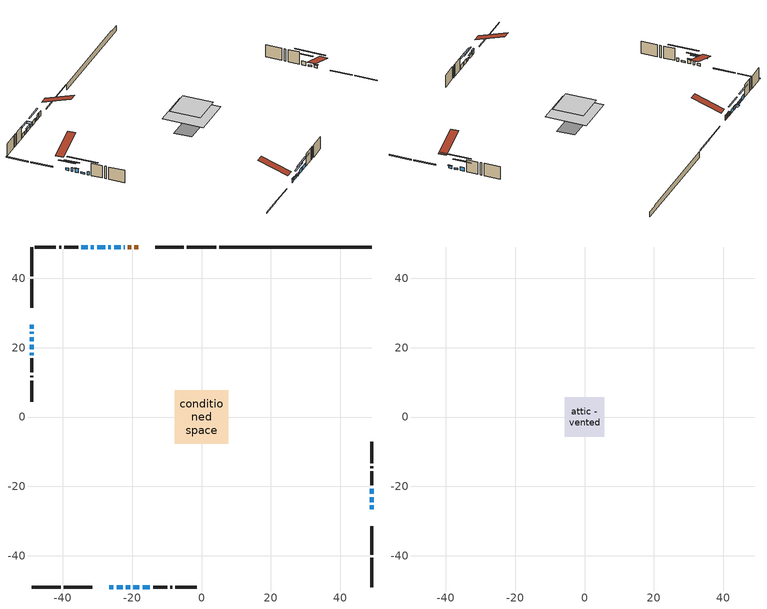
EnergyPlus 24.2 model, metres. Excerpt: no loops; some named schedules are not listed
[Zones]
conditioned space
 floor outside (Floor1 construction): -2.43,-2.43 -2.43,2.43 2.43,2.43 2.43,-2.43 z0.46
 floor adiabatic (AdiabaticFloorConstruction): -7.74,-7.74 -7.74,7.74 7.74,7.74 7.74,-7.74 z2.9
 floor foundation (Slab1 construction): -7.61,-3.37 -7.61,3.37 7.61,3.37 7.61,-3.37 z-1.86
 wall outside (RimJoist1 construction): 4.19,49.01 -4.23,49.01 / -49.01,-49.01 -40.59,-49.01 / -49.01,49.01 -49.01,40.59 / 49.01,-49.01 49.01,-40.59 z0.46:0.76
 wall outside (RimJoist2 construction): -5.16,49.01 -13.39,49.01 / -39.66,-49.01 -31.43,-49.01 / -49.01,39.66 -49.01,31.43 / 49.01,-39.66 49.01,-31.43 z0.46:0.76
 wall outside (AdiabaticWallConstruction 1): -18.19,49.01 -19.39,49.01 / -20.32,49.01 -21.21,49.01 z0.46:2.49
 wall outside (AdiabaticWallConstruction): -22.14,49.01 -22.41,49.01 / -31.05,49.01 -31.87,49.01 / -49.01,18.55 -49.01,17.82 z0.46:1.68; -49.01,26.63 -49.01,25.46 / -21.78,-49.01 -20.61,-49.01 z0.46:1.38; -49.01,24.53 -49.01,23.97 z0.46:1.88; 49.01,-26.63 49.01,-25.46 z0.46:1.43; -23.33,49.01 -25.16,49.01 / -26.63,-49.01 -25.41,-49.01 / -49.01,23.05 -49.01,21.82 / 49.01,-22.18 49.01,-20.65 / -32.8,49.01 -34.63,49.01 / -16.97,-49.01 -14.89,-49.01 z0.46:1.98; -26.09,49.01 -26.86,49.01 / -24.48,-49.01 -22.7,-49.01 z0.46:1.63; -27.78,49.01 -30.12,49.01 z0.46:1.48; 49.01,-24.53 49.01,-23.11 / -49.01,20.9 -49.01,19.47 z0.46:1.07; -19.68,-49.01 -17.9,-49.01 z0.46:2.04
 wall outside (Wall1 construction): -35.56,49.01 -39.57,49.01 / -13.96,-49.01 -9.95,-49.01 / -49.01,16.89 -49.01,12.88 / 49.01,-19.73 49.01,-15.71 z0.46:5.34
 wall outside (Wall2 construction): -40.5,49.01 -41.05,49.01 / -9.02,-49.01 -8.46,-49.01 / -49.01,11.95 -49.01,11.4 / 49.01,-14.78 49.01,-14.23 z0.46:5.34
 wall outside (Wall3 construction): -41.98,49.01 -48.08,49.01 / -7.53,-49.01 -1.43,-49.01 / -49.01,10.47 -49.01,4.37 / 49.01,-13.3 49.01,-7.2 z0.46:5.34
 wall foundation (FoundationWall1 construction): 5.12,49.01,-1.86 5.12,49.01,0.46 44.62,49.01,0.46 44.62,49.01,0.06 49.01,49.01,0.06 49.01,49.01,-1.86
 window (WindowConstruction 14): -22.14,49.01 -22.41,49.01 z0.46:1.68
 window (WindowConstruction 5): -49.01,26.63 -49.01,25.46 z0.46:1.37
 window (WindowConstruction 6): -49.01,24.53 -49.01,23.97 z0.46:1.88
 window (WindowConstruction 7): 49.01,-26.63 49.01,-25.46 z0.46:1.43
 window (WindowConstruction 8): -23.34,49.01 -25.16,49.01 z0.46:1.98
 window (WindowConstruction 9): -26.09,49.01 -26.85,49.01 z0.46:1.63
 window (WindowConstruction 10): -27.78,49.01 -30.12,49.01 z0.46:1.47
 window (WindowConstruction 11): -26.63,-49.01 -25.41,-49.01 z0.46:1.98
 window (WindowConstruction 12): -24.48,-49.01 -22.7,-49.01 z0.46:1.63
 window (WindowConstruction 13): -49.01,23.04 -49.01,21.83 z0.46:1.98
 window (WindowConstruction 15): -31.05,49.01 -31.87,49.01 z0.46:1.68
 window (WindowConstruction 17): 49.01,-24.53 49.01,-23.11 z0.46:1.07
 window (WindowConstruction 18): -49.01,20.9 -49.01,19.47 z0.46:1.07
 window (WindowConstruction 16): -49.01,18.54 -49.01,17.82 z0.46:1.68
 window (WindowConstruction): 49.01,-22.18 49.01,-20.66 z0.46:1.98
 window (WindowConstruction 1): -32.8,49.01 -34.63,49.01 z0.46:1.98
 window (WindowConstruction 2): -21.77,-49.01 -20.61,-49.01 z0.46:1.37
 window (WindowConstruction 3): -19.68,-49.01 -17.9,-49.01 z0.46:2.04
 window (WindowConstruction 4): -16.97,-49.01 -14.89,-49.01 z0.46:1.98
 door (Door): -18.19,49.01 -19.39,49.01 z0.46:2.49
 door (Door 1): -20.32,49.01 -21.21,49.01 z0.46:2.49
 ceiling adiabatic (AdiabaticFloorConstruction): 7.74,-7.74 7.74,7.74 -7.74,7.74 -7.74,-7.74 z2.9
attic - vented
 floor to conditioned space (Floor2 construction Reversed): -5.74,-5.74 -5.74,5.74 5.74,5.74 5.74,-5.74 z5.34
 roof outside (Roof1 construction): -17.26,49.01,5.34 -17.26,37.83,9.06 -14.32,37.83,9.06 -14.32,49.01,5.34; -27.56,-49.01,5.34 -27.56,-37.83,9.06 -30.5,-37.83,9.06 -30.5,-49.01,5.34; -49.01,27.56,5.34 -37.83,27.56,9.06 -37.83,30.5,9.06 -49.01,30.5,5.34; 49.01,-27.56,5.34 37.83,-27.56,9.06 37.83,-30.5,9.06 49.01,-30.5,5.34
shading: -49.01,22.82 -49.01,29.27 -49.42,29.27 -49.42,22.82 z4.01; -49.01,21.33 -49.01,27.17 -49.42,27.17 -49.42,21.33 z4.52; 49.01,-25.26 49.01,-26.83 49.42,-26.83 49.42,-25.26 z1.63; -27.8,49.01 -20.7,49.01 -20.7,49.42 -27.8,49.42 z4.62; -27.15,49.01 -25.79,49.01 -25.79,50.53 -27.15,50.53 z1.93; -30.32,49.01 -27.58,49.01 -27.58,49.42 -30.32,49.42 z1.68; -25.21,-49.01 -26.83,-49.01 -26.83,-49.42 -25.21,-49.42 z2.19; -22.5,-49.01 -24.68,-49.01 -24.68,-49.42 -22.5,-49.42 z1.83; -49.01,21.62 -49.01,23.25 -49.42,23.25 -49.42,21.62 z2.19; 49.01,-18.03 49.01,-29.61 49.42,-29.61 49.42,-18.03 z6.15; -49.01,14.39 -49.01,25.98 -49.42,25.98 -49.42,14.39 z6.15; 49.01,-18.02 49.01,-24.82 49.42,-24.82 49.42,-18.02 z4.62; -37.27,49.01 -30.16,49.01 -30.16,49.42 -37.27,49.42 z4.62; -17.97,-49.01 -24.41,-49.01 -24.41,-49.42 -17.97,-49.42 z4.01; -15.26,-49.01 -22.32,-49.01 -22.32,-49.42 -15.26,-49.42 z4.68; -12.25,-49.01 -19.61,-49.01 -19.61,-49.42 -12.25,-49.42 z4.62
[Building]
Building 1: Terrain=Suburbs
[Site:Location]
Edmonton Intl AP_AB: Latitude {deg}=53.31; Longitude {deg}=-113.58; Time Zone {hr}=-7; Elevation {m}=723; Keep Site Location Information=Yes
[Site:GroundTemperature:Shallow]
-1.56185, -3.61833, -3.78302, -2.80711, 1.11059, 5.01004, 8.39065, 10.5322, 10.7141, 8.97234, 5.67794, 1.89811
[Site:WaterMainsTemperature]
Calculation Method=Schedule; Temperature Schedule=mains temperature schedule
[Material] Roughness=Rough; Thermal Absorptance=0.9
Name | Thickness {m} | Conductivity {W/m-K} | Density {kg/m3} | Specific Heat {J/kg-K} | Solar Absorptance | Visible Absorptance
asphalt or fiberglass shingles | 0.00635 | 0.162714 | 1121.4 | 1465.45 | 0.4 | 0.4
ceiling loosefill ins | 0.169333 | 0.0480833 | 16.02 | 1046.75 | 0.7 | 0.7
ceiling stud and cavity | 0.1397 | 0.138944 | 65.682 | 1177.47 | 0.7 | 0.7
concrete 4.0 in. | 0.1016 | 1.803125 | 2242.8 | 837.4 | 0.7 | 0.7
concrete 8.0 in. | 0.2032 | 1.803125 | 2242.8 | 837.4 | 0.7 | 0.7
door material | 0.04445 | 0.053851 | 512.64 | 1214.23 | 0.7 | 0.7
exterior vertical ins | 0.0480821 | 0.029427 | 32.04 | 1214.23 | 0.7 | 0.7
floor covering | 0.0127 | 0.0433444 | 54.468 | 1339.84 | 0.6 | 0.6
floor rigid ins; rim joist rigid ins; wall rigid ins | 0.051816 | 0.029427 | 32.04 | 1214.23 | 0.7 | 0.7
floor rigid ins 1; wall rigid ins 1 | 0.512978 | 0.029427 | 32.04 | 1214.23 | 0.7 | 0.7
floor stud and cavity | 0.1397 | 0.0916988 | 92.3553 | 1139.71 | 0.7 | 0.7
floor stud and cavity 1 | 0.1397 | 1.75129 | 37.0049 | 1207.88 | 0.7 | 0.7
furniture material conditioned space 1 | 0.1524 | 0.115458 | 640.8 | 1214.23 | 0.6 | 0.6
gypsum board | 0.0127 | 0.160291 | 801 | 837.4 | 0.6 | 0.6
gypsum board 1 | 0.0127 | 0.160291 | 801 | 837.4 | 0.7 | 0.7
osb sheathing 0.5 in. | 0.0127 | 0.115458 | 512.64 | 1214.23 | 0.7 | 0.7
osb sheathing 0.75 in. | 0.01905 | 0.115458 | 512.64 | 1214.23 | 0.7 | 0.7
osb sheathing 2.0 in. | 0.0508 | 0.115458 | 512.64 | 1214.23 | 0.7 | 0.7
rim joist stud and cavity | 0.0508 | 0.0449671 | 125.044 | 1163.47 | 0.6 | 0.6
rim joist stud and cavity 1 | 0.0508 | 0.0314757 | 125.044 | 1163.47 | 0.6 | 0.6
wall stud and cavity | 0.1397 | 0.256764 | 139.0536 | 1170.24 | 0.7 | 0.7
wall stud and cavity 1 | 0.1397 | 0.521992 | 139.0536 | 1170.24 | 0.7 | 0.7
wall stud and cavity 2 | 0.1397 | 0.0997969 | 139.0536 | 1170.24 | 0.7 | 0.7
wall stud and cavity 3 | 0.0889 | 0.380278 | 52.3479 | 1209.89 | 0.7 | 0.7
wall stud and cavity 4 | 0.0889 | 0.391764 | 83.0341 | 1211.67 | 0.7 | 0.7
wood siding | 0.0254 | 0.102417 | 544.68 | 1172.36 | 0.4 | 0.4
wood siding 1; wood siding 2; wood siding 3 | 0.0254 | 0.102417 | 544.68 | 1172.36 | 0.7 | 0.7
[WindowMaterial:SimpleGlazingSystem]
Name | U-Factor {W/m2-K} | Solar Heat Gain Coefficient
WindowMaterial | 2.17922 | 0.59
WindowMaterial 1 | 2.15594 | 0.6
WindowMaterial 10 | 2.203064 | 0.58
WindowMaterial 11 | 2.45687 | 0.35
WindowMaterial 12 | 2.54772 | 0.34
WindowMaterial 13 | 2.16956 | 0.41
WindowMaterial 14 | 2.47107 | 0.48
WindowMaterial 2 | 2.30981 | 0.54
WindowMaterial 3 | 2.38419 | 0.65
WindowMaterial 4 | 2.376243 | 0.65
WindowMaterial 5 | 2.54488 | 0.58
WindowMaterial 6 | 2.29845 | 0.54
WindowMaterial 7 | 2.353531 | 0.52
WindowMaterial 8 | 2.28767 | 0.55
WindowMaterial 9 | 2.21442 | 0.58
[Construction]
AdiabaticFloorConstruction: floor stud and cavity 1, floor rigid ins 1, osb sheathing 0.75 in., floor covering
AdiabaticWallConstruction: wood siding 2, wall rigid ins 1, wall stud and cavity 3, gypsum board
AdiabaticWallConstruction 1: wood siding 3, wall rigid ins 1, wall stud and cavity 3, gypsum board
Door; Door 1: door material
Floor1 construction: floor stud and cavity, floor rigid ins, osb sheathing 0.75 in., floor covering
Floor2 construction Reversed: gypsum board, ceiling stud and cavity, ceiling loosefill ins
FoundationWall1 construction: concrete 8.0 in., gypsum board 1
furniture construction conditioned space 1: furniture material conditioned space 1
PartitionWallConstruction: gypsum board, wall stud and cavity 4, gypsum board
RimJoist1 construction: wood siding 1, rim joist rigid ins, osb sheathing 2.0 in., rim joist stud and cavity
RimJoist2 construction: wood siding 1, osb sheathing 2.0 in., rim joist stud and cavity 1
Roof1 construction: asphalt or fiberglass shingles
Slab1 construction: concrete 4.0 in.
Wall1 construction: wood siding, wall rigid ins, osb sheathing 0.5 in., wall stud and cavity, gypsum board
Wall2 construction: wood siding, wall rigid ins, osb sheathing 0.5 in., wall stud and cavity 1, gypsum board
Wall3 construction: wood siding, osb sheathing 0.5 in., wall stud and cavity 2, gypsum board
WindowConstruction: WindowMaterial
WindowConstruction 1; WindowConstruction 8: WindowMaterial 1
WindowConstruction 10: WindowMaterial 8
WindowConstruction 11; WindowConstruction 13: WindowMaterial 9
WindowConstruction 12: WindowMaterial 10
WindowConstruction 14: WindowMaterial 11
WindowConstruction 15: WindowMaterial 12
WindowConstruction 16: WindowMaterial 13
WindowConstruction 17; WindowConstruction 18: WindowMaterial 14
WindowConstruction 2; WindowConstruction 5: WindowMaterial 2
WindowConstruction 3: WindowMaterial 3
WindowConstruction 4: WindowMaterial 4
WindowConstruction 6: WindowMaterial 5
WindowConstruction 7: WindowMaterial 6
WindowConstruction 9: WindowMaterial 7
[Zone] Multiplier=1; Part of Total Floor Area=Yes
Name | Volume {m3}
attic - vented | 79.7212
conditioned space | 870.6
[Space]
Name | Zone | Volume {m3}
attic - vented 1 | attic - vented | 79.7212
conditioned space 1 | conditioned space | 870.6
[ZoneInfiltration:EffectiveLeakageArea]
infil attic - vented 1: Zone or Space=attic - vented 1; Schedule=Always On Discrete; Effective Air Leakage Area {cm2}=4583.3; Stack Coefficient=0.000259162; Wind Coefficient=1.08769e-05
[ZoneMixing]
whole house fan mix: Zone or Space=attic - vented; Schedule=Always On Continuous; Design Flow Rate Calculation Method=Flow/Zone; Design Flow Rate {m3/s}=0; Source Zone or Space=conditioned space
[SurfaceProperty:ExposedFoundationPerimeter]
Slab1: Exposed Perimeter Calculation Method=TotalExposedPerimeter; Total Exposed Perimeter {m}=43.891
[InternalMass] Zone or ZoneList=conditioned space; Space or SpaceList=conditioned space 1
Name | Construction | Surface Area {m2}
furniture mass conditioned space 1 | furniture construction conditioned space 1 | 146.412
partition wall mass | PartitionWallConstruction | 366.03
[Lights]
interior lighting: Zone or ZoneList or Space or SpaceList=conditioned space 1; Schedule=interior lighting schedule; Design Level Calculation Method=LightingLevel; Lighting Level {W}=343.2; Return Air Fraction=0; Fraction Radiant=0.6; Fraction Visible=0.2; Fraction Replaceable=1
[People]
occupants: Zone or ZoneList or Space or SpaceList=conditioned space 1; Number of People Schedule=occupants schedule; Number of People Calculation Method=People; Number of People=3; Fraction Radiant=0.314171; Sensible Heat Fraction=0.56303; Activity Level Schedule=occupants activity schedule; Carbon Dioxide Generation Rate {m3/s-W}=0; Enable ASHRAE 55 Comfort Warnings=No; Mean Radiant Temperature Calculation Type=EnclosureAveraged
[ElectricEquipment] Zone or ZoneList or Space or SpaceList=conditioned space 1; Design Level Calculation Method=EquipmentLevel
Name | Schedule | Design Level {W} | Fraction Latent | Fraction Radiant | Fraction Lost
clothes dryer | clothes dryer schedule | 140.772 | 0.015 | 0.081 | 0.85
clothes washer | clothes washer schedule | 32.1985 | 0.03 | 0.162 | 0.7
cooking range | cooking range schedule | 215.147 | 0.08 | 0.432 | 0.2
dishwasher | dishwasher schedule | 66.8632 | 0.3 | 0.18 | 0.4
fridge | fridge schedule | 72.9452 | 0 | 0.6 | 0
mech vent bath fan 0 | mech vent bath fan 0 schedule | 50.2 | 0 | 0 | 1
mech vent bath fan 1 | mech vent bath fan 1 schedule | 50.2 | 0 | 0 | 1
mech vent house fan | mech vent house fan schedule | 0 | 0 | 0 | 1
mech vent house fan cfis | mech vent house fan cfis schedule | 0 | 0 | 0 | 0
mech vent range fan 0 | mech vent range fan 0 schedule | 57 | 0 | 0 | 1
misc plug loads | misc plug loads schedule | 494.7 | 0.045 | 0.513 | 0.1
whole house fan | Always On Discrete | 0 | 0 | 0 | 1
[OtherEquipment] Zone or ZoneList or Space or SpaceList=conditioned space 1; Design Level Calculation Method=EquipmentLevel
Name | Fuel Type | Schedule | Design Level {W} | Fraction Latent | Fraction Radiant | Fraction Lost
clothes dryer 1 | Electricity | clothes dryer schedule | 0 | 0.015 | 0.081 | 0.85
cooking range 1 | Electricity | cooking range schedule | 0 | 0.08 | 0.432 | 0.2
general water use latent | None | general water use schedule | 62.594 | 1 | 0 | 0
general water use sensible | None | general water use schedule | -61.6891 | 0 | 0.6 | 0
mech vent house fan latent load | None | Always On Discrete | 0 | 1 | 0 | 0
mech vent house fan sensible load | None | Always On Discrete | 0 | 0 | 0 | 0
water heater energy adjustment1 | NaturalGas | Always On Discrete | 0.01 | 0 | 0 | 1
[ZoneInfiltration:DesignFlowRate] Zone or ZoneList or Space or SpaceList=conditioned space 1; Schedule=Always On Discrete; Design Flow Rate Calculation Method=Flow/Zone; Design Flow Rate {m3/s}=0
infil flow; natural vent flow; whole house fan flow
[Foundation:Kiva]
Foundation Kiva 1: Initial Indoor Air Temperature {C}=18; Wall Height Above Grade {m}=0.459974; Wall Depth Below Slab {m}=0.2032; Custom Block Material Name 1=exterior vertical ins; Custom Block Depth 1 {m}=2.31999; Custom Block X Position 1 {m}=0.2159; Custom Block Z Position 1 {m}=0
[Foundation:Kiva:Settings]
Soil Conductivity {W/m-K}=0.849921; Soil Density {kg/m3}=1842.3; Soil Specific Heat {J/kg-K}=418.7; Ground Solar Absorptivity=0.9; Ground Thermal Absorptivity=0.9; Ground Surface Roughness {m}=0.03; Far-Field Width {m}=40; Deep-Ground Boundary Condition=ZeroFlux; Deep-Ground Depth {m}=40; Minimum Cell Dimension {m}=0.2; Maximum Cell Growth Coefficient=3; Simulation Timestep=Timestep
[Exterior:Lights]
exterior lighting: Schedule=exterior lighting schedule; Design Level {W}=75.6
[Schedule:Constant]
Name | Hourly Value
Always On Continuous; mech vent house fan schedule; mech vent house fan cfis schedule; Always On Discrete | 1
occupants activity schedule | 117.228
fridge schedule | 0
[Schedule:Week:Daily]
interior lighting schedule Week Rule - Jan1-Jan27: interior lighting schedule day, interior lighting schedule day, interior lighting schedule day, interior lighting schedule day, interior lighting schedule day, interior lighting schedule day, interior lighting schedule day, interior lighting schedule default day, interior lighting schedule default day, interior lighting schedule default day, interior lighting schedule default day, interior lighting schedule default day
interior lighting schedule Week Rule - Jan28-Feb3: interior lighting schedule day, interior lighting schedule day, interior lighting schedule day, interior lighting schedule day, interior lighting schedule day 1, interior lighting schedule day 1, interior lighting schedule day 1, interior lighting schedule default day, interior lighting schedule default day, interior lighting schedule default day, interior lighting schedule default day, interior lighting schedule default day
interior lighting schedule Week Rule - Feb4-Feb24: interior lighting schedule day 1, interior lighting schedule day 1, interior lighting schedule day 1, interior lighting schedule day 1, interior lighting schedule day 1, interior lighting schedule day 1, interior lighting schedule day 1, interior lighting schedule default day, interior lighting schedule default day, interior lighting schedule default day, interior lighting schedule default day, interior lighting schedule default day
interior lighting schedule Week Rule - Feb25-Mar3: interior lighting schedule day 1, interior lighting schedule day 1, interior lighting schedule day 1, interior lighting schedule day 1, interior lighting schedule day 2, interior lighting schedule day 2, interior lighting schedule day 2, interior lighting schedule default day, interior lighting schedule default day, interior lighting schedule default day, interior lighting schedule default day, interior lighting schedule default day
interior lighting schedule Week Rule - Mar4-Mar31: interior lighting schedule day 2, interior lighting schedule day 2, interior lighting schedule day 2, interior lighting schedule day 2, interior lighting schedule day 2, interior lighting schedule day 2, interior lighting schedule day 2, interior lighting schedule default day, interior lighting schedule default day, interior lighting schedule default day, interior lighting schedule default day, interior lighting schedule default day
interior lighting schedule Week Rule - Apr1-Apr28: interior lighting schedule day 3, interior lighting schedule day 3, interior lighting schedule day 3, interior lighting schedule day 3, interior lighting schedule day 3, interior lighting schedule day 3, interior lighting schedule day 3, interior lighting schedule default day, interior lighting schedule default day, interior lighting schedule default day, interior lighting schedule default day, interior lighting schedule default day
interior lighting schedule Week Rule - Apr29-May5: interior lighting schedule day 3, interior lighting schedule day 3, interior lighting schedule day 4, interior lighting schedule day 4, interior lighting schedule day 4, interior lighting schedule day 4, interior lighting schedule day 4, interior lighting schedule default day, interior lighting schedule default day, interior lighting schedule default day, interior lighting schedule default day, interior lighting schedule default day
interior lighting schedule Week Rule - May6-May26: interior lighting schedule day 4, interior lighting schedule day 4, interior lighting schedule day 4, interior lighting schedule day 4, interior lighting schedule day 4, interior lighting schedule day 4, interior lighting schedule day 4, interior lighting schedule default day, interior lighting schedule default day, interior lighting schedule default day, interior lighting schedule default day, interior lighting schedule default day
interior lighting schedule Week Rule - May27-Jun2: interior lighting schedule day 4, interior lighting schedule day 4, interior lighting schedule day 4, interior lighting schedule day 4, interior lighting schedule day 4, interior lighting schedule day 5, interior lighting schedule day 5, interior lighting schedule default day, interior lighting schedule default day, interior lighting schedule default day, interior lighting schedule default day, interior lighting schedule default day
interior lighting schedule Week Rule - Jun3-Jun30: interior lighting schedule day 5, interior lighting schedule day 5, interior lighting schedule day 5, interior lighting schedule day 5, interior lighting schedule day 5, interior lighting schedule day 5, interior lighting schedule day 5, interior lighting schedule default day, interior lighting schedule default day, interior lighting schedule default day, interior lighting schedule default day, interior lighting schedule default day
interior lighting schedule Week Rule - Jul1-Jul28: interior lighting schedule day 6, interior lighting schedule day 6, interior lighting schedule day 6, interior lighting schedule day 6, interior lighting schedule day 6, interior lighting schedule day 6, interior lighting schedule day 6, interior lighting schedule default day, interior lighting schedule default day, interior lighting schedule default day, interior lighting schedule default day, interior lighting schedule default day
interior lighting schedule Week Rule - Jul29-Aug4: interior lighting schedule day 6, interior lighting schedule day 6, interior lighting schedule day 6, interior lighting schedule day 7, interior lighting schedule day 7, interior lighting schedule day 7, interior lighting schedule day 7, interior lighting schedule default day, interior lighting schedule default day, interior lighting schedule default day, interior lighting schedule default day, interior lighting schedule default day
interior lighting schedule Week Rule - Aug5-Aug25: interior lighting schedule day 7, interior lighting schedule day 7, interior lighting schedule day 7, interior lighting schedule day 7, interior lighting schedule day 7, interior lighting schedule day 7, interior lighting schedule day 7, interior lighting schedule default day, interior lighting schedule default day, interior lighting schedule default day, interior lighting schedule default day, interior lighting schedule default day
interior lighting schedule Week Rule - Aug26-Sep1: interior lighting schedule day 7, interior lighting schedule day 7, interior lighting schedule day 7, interior lighting schedule day 7, interior lighting schedule day 7, interior lighting schedule day 7, interior lighting schedule day 8, interior lighting schedule default day, interior lighting schedule default day, interior lighting schedule default day, interior lighting schedule default day, interior lighting schedule default day
interior lighting schedule Week Rule - Sep2-Sep29: interior lighting schedule day 8, interior lighting schedule day 8, interior lighting schedule day 8, interior lighting schedule day 8, interior lighting schedule day 8, interior lighting schedule day 8, interior lighting schedule day 8, interior lighting schedule default day, interior lighting schedule default day, interior lighting schedule default day, interior lighting schedule default day, interior lighting schedule default day
interior lighting schedule Week Rule - Sep30-Oct6: interior lighting schedule day 8, interior lighting schedule day 9, interior lighting schedule day 9, interior lighting schedule day 9, interior lighting schedule day 9, interior lighting schedule day 9, interior lighting schedule day 9, interior lighting schedule default day, interior lighting schedule default day, interior lighting schedule default day, interior lighting schedule default day, interior lighting schedule default day
interior lighting schedule Week Rule - Oct7-Oct27: interior lighting schedule day 9, interior lighting schedule day 9, interior lighting schedule day 9, interior lighting schedule day 9, interior lighting schedule day 9, interior lighting schedule day 9, interior lighting schedule day 9, interior lighting schedule default day, interior lighting schedule default day, interior lighting schedule default day, interior lighting schedule default day, interior lighting schedule default day
interior lighting schedule Week Rule - Oct28-Nov3: interior lighting schedule day 9, interior lighting schedule day 9, interior lighting schedule day 9, interior lighting schedule day 9, interior lighting schedule day 10, interior lighting schedule day 10, interior lighting schedule day 10, interior lighting schedule default day, interior lighting schedule default day, interior lighting schedule default day, interior lighting schedule default day, interior lighting schedule default day
interior lighting schedule Week Rule - Nov4-Nov24: interior lighting schedule day 10, interior lighting schedule day 10, interior lighting schedule day 10, interior lighting schedule day 10, interior lighting schedule day 10, interior lighting schedule day 10, interior lighting schedule day 10, interior lighting schedule default day, interior lighting schedule default day, interior lighting schedule default day, interior lighting schedule default day, interior lighting schedule default day
interior lighting schedule Week Rule - Nov25-Dec1: interior lighting schedule day 10, interior lighting schedule day 10, interior lighting schedule day 10, interior lighting schedule day 10, interior lighting schedule day 10, interior lighting schedule day 10, interior lighting schedule day 11, interior lighting schedule default day, interior lighting schedule default day, interior lighting schedule default day, interior lighting schedule default day, interior lighting schedule default day
interior lighting schedule Week Rule - Dec2-Dec31: interior lighting schedule day 11, interior lighting schedule day 11, interior lighting schedule day 11, interior lighting schedule day 11, interior lighting schedule day 11, interior lighting schedule day 11, interior lighting schedule day 11, interior lighting schedule default day, interior lighting schedule default day, interior lighting schedule default day, interior lighting schedule default day, interior lighting schedule default day
occupants schedule Week Rule - Jan1-Dec31: occupants schedule day, occupants schedule day, occupants schedule day, occupants schedule day, occupants schedule day, occupants schedule day, occupants schedule day, occupants schedule default day, occupants schedule default day, occupants schedule default day, occupants schedule default day, occupants schedule default day
clothes dryer schedule Week Rule - Jan1-Dec31: clothes dryer schedule day, clothes dryer schedule day, clothes dryer schedule day, clothes dryer schedule day, clothes dryer schedule day, clothes dryer schedule day, clothes dryer schedule day, clothes dryer schedule default day, clothes dryer schedule default day, clothes dryer schedule default day, clothes dryer schedule default day, clothes dryer schedule default day
clothes washer schedule Week Rule - Jan1-Dec31: clothes washer schedule day, clothes washer schedule day, clothes washer schedule day, clothes washer schedule day, clothes washer schedule day, clothes washer schedule day, clothes washer schedule day, clothes washer schedule default day, clothes washer schedule default day, clothes washer schedule default day, clothes washer schedule default day, clothes washer schedule default day
cooking range schedule Week Rule - Jan1-Dec31: cooking range schedule day, cooking range schedule day, cooking range schedule day, cooking range schedule day, cooking range schedule day, cooking range schedule day, cooking range schedule day, cooking range schedule default day, cooking range schedule default day, cooking range schedule default day, cooking range schedule default day, cooking range schedule default day
dishwasher schedule Week Rule - Jan1-Dec31: dishwasher schedule day, dishwasher schedule day, dishwasher schedule day, dishwasher schedule day, dishwasher schedule day, dishwasher schedule day, dishwasher schedule day, dishwasher schedule default day, dishwasher schedule default day, dishwasher schedule default day, dishwasher schedule default day, dishwasher schedule default day
mech vent bath fan 0 schedule Week Rule - Jan1-Dec31: mech vent bath fan 0 schedule day, mech vent bath fan 0 schedule day, mech vent bath fan 0 schedule day, mech vent bath fan 0 schedule day, mech vent bath fan 0 schedule day, mech vent bath fan 0 schedule day, mech vent bath fan 0 schedule day, mech vent bath fan 0 schedule default day, mech vent bath fan 0 schedule default day, mech vent bath fan 0 schedule default day, mech vent bath fan 0 schedule default day, mech vent bath fan 0 schedule default day
mech vent bath fan 1 schedule Week Rule - Jan1-Dec31: mech vent bath fan 1 schedule day, mech vent bath fan 1 schedule day, mech vent bath fan 1 schedule day, mech vent bath fan 1 schedule day, mech vent bath fan 1 schedule day, mech vent bath fan 1 schedule day, mech vent bath fan 1 schedule day, mech vent bath fan 1 schedule default day, mech vent bath fan 1 schedule default day, mech vent bath fan 1 schedule default day, mech vent bath fan 1 schedule default day, mech vent bath fan 1 schedule default day
mech vent range fan 0 schedule Week Rule - Jan1-Dec31: mech vent range fan 0 schedule day, mech vent range fan 0 schedule day, mech vent range fan 0 schedule day, mech vent range fan 0 schedule day, mech vent range fan 0 schedule day, mech vent range fan 0 schedule day, mech vent range fan 0 schedule day, mech vent range fan 0 schedule default day, mech vent range fan 0 schedule default day, mech vent range fan 0 schedule default day, mech vent range fan 0 schedule default day, mech vent range fan 0 schedule default day
misc plug loads schedule Week Rule - Jan1-Dec31: misc plug loads schedule day, misc plug loads schedule day, misc plug loads schedule day, misc plug loads schedule day, misc plug loads schedule day, misc plug loads schedule day, misc plug loads schedule day, misc plug loads schedule default day, misc plug loads schedule default day, misc plug loads schedule default day, misc plug loads schedule default day, misc plug loads schedule default day
general water use schedule Week Rule - Jan1-Dec31: general water use schedule day, general water use schedule day, general water use schedule day, general water use schedule day, general water use schedule day, general water use schedule day, general water use schedule day, general water use schedule default day, general water use schedule default day, general water use schedule default day, general water use schedule default day, general water use schedule default day
exterior lighting schedule Week Rule - Jan1-Jan27: exterior lighting schedule day, exterior lighting schedule day, exterior lighting schedule day, exterior lighting schedule day, exterior lighting schedule day, exterior lighting schedule day, exterior lighting schedule day, exterior lighting schedule default day, exterior lighting schedule default day, exterior lighting schedule default day, exterior lighting schedule default day, exterior lighting schedule default day
exterior lighting schedule Week Rule - Jan28-Feb3: exterior lighting schedule day, exterior lighting schedule day, exterior lighting schedule day, exterior lighting schedule day, exterior lighting schedule day 1, exterior lighting schedule day 1, exterior lighting schedule day 1, exterior lighting schedule default day, exterior lighting schedule default day, exterior lighting schedule default day, exterior lighting schedule default day, exterior lighting schedule default day
exterior lighting schedule Week Rule - Feb4-Feb24: exterior lighting schedule day 1, exterior lighting schedule day 1, exterior lighting schedule day 1, exterior lighting schedule day 1, exterior lighting schedule day 1, exterior lighting schedule day 1, exterior lighting schedule day 1, exterior lighting schedule default day, exterior lighting schedule default day, exterior lighting schedule default day, exterior lighting schedule default day, exterior lighting schedule default day
exterior lighting schedule Week Rule - Feb25-Mar3: exterior lighting schedule day 1, exterior lighting schedule day 1, exterior lighting schedule day 1, exterior lighting schedule day 1, exterior lighting schedule day 2, exterior lighting schedule day 2, exterior lighting schedule day 2, exterior lighting schedule default day, exterior lighting schedule default day, exterior lighting schedule default day, exterior lighting schedule default day, exterior lighting schedule default day
exterior lighting schedule Week Rule - Mar4-Mar31: exterior lighting schedule day 2, exterior lighting schedule day 2, exterior lighting schedule day 2, exterior lighting schedule day 2, exterior lighting schedule day 2, exterior lighting schedule day 2, exterior lighting schedule day 2, exterior lighting schedule default day, exterior lighting schedule default day, exterior lighting schedule default day, exterior lighting schedule default day, exterior lighting schedule default day
exterior lighting schedule Week Rule - Apr1-Apr28: exterior lighting schedule day 3, exterior lighting schedule day 3, exterior lighting schedule day 3, exterior lighting schedule day 3, exterior lighting schedule day 3, exterior lighting schedule day 3, exterior lighting schedule day 3, exterior lighting schedule default day, exterior lighting schedule default day, exterior lighting schedule default day, exterior lighting schedule default day, exterior lighting schedule default day
exterior lighting schedule Week Rule - Apr29-May5: exterior lighting schedule day 3, exterior lighting schedule day 3, exterior lighting schedule day 4, exterior lighting schedule day 4, exterior lighting schedule day 4, exterior lighting schedule day 4, exterior lighting schedule day 4, exterior lighting schedule default day, exterior lighting schedule default day, exterior lighting schedule default day, exterior lighting schedule default day, exterior lighting schedule default day
exterior lighting schedule Week Rule - May6-May26: exterior lighting schedule day 4, exterior lighting schedule day 4, exterior lighting schedule day 4, exterior lighting schedule day 4, exterior lighting schedule day 4, exterior lighting schedule day 4, exterior lighting schedule day 4, exterior lighting schedule default day, exterior lighting schedule default day, exterior lighting schedule default day, exterior lighting schedule default day, exterior lighting schedule default day
exterior lighting schedule Week Rule - May27-Jun2: exterior lighting schedule day 4, exterior lighting schedule day 4, exterior lighting schedule day 4, exterior lighting schedule day 4, exterior lighting schedule day 4, exterior lighting schedule day 5, exterior lighting schedule day 5, exterior lighting schedule default day, exterior lighting schedule default day, exterior lighting schedule default day, exterior lighting schedule default day, exterior lighting schedule default day
[Schedule:Year]
interior lighting schedule: interior lighting schedule Week Rule - Jan1-Jan27, 1, 1, 1, 27, interior lighting schedule Week Rule - Jan28-Feb3, 1, 28, 2, 3, interior lighting schedule Week Rule - Feb4-Feb24, 2, 4, 2, 24, interior lighting schedule Week Rule - Feb25-Mar3, 2, 25, 3, 3, interior lighting schedule Week Rule - Mar4-Mar31, 3, 4, 3, 31, interior lighting schedule Week Rule - Apr1-Apr28, 4, 1, 4, 28, interior lighting schedule Week Rule - Apr29-May5, 4, 29, 5, 5, interior lighting schedule Week Rule - May6-May26, 5, 6, 5, 26, interior lighting schedule Week Rule - May27-Jun2, 5, 27, 6, 2, interior lighting schedule Week Rule - Jun3-Jun30, 6, 3, 6, 30, interior lighting schedule Week Rule - Jul1-Jul28, 7, 1, 7, 28, interior lighting schedule Week Rule - Jul29-Aug4, 7, 29, 8, 4, interior lighting schedule Week Rule - Aug5-Aug25, 8, 5, 8, 25, interior lighting schedule Week Rule - Aug26-Sep1, 8, 26, 9, 1, interior lighting schedule Week Rule - Sep2-Sep29, 9, 2, 9, 29, interior lighting schedule Week Rule - Sep30-Oct6, 9, 30, 10, 6, interior lighting schedule Week Rule - Oct7-Oct27, 10, 7, 10, 27, interior lighting schedule Week Rule - Oct28-Nov3, 10, 28, 11, 3, interior lighting schedule Week Rule - Nov4-Nov24, 11, 4, 11, 24, interior lighting schedule Week Rule - Nov25-Dec1, 11, 25, 12, 1, interior lighting schedule Week Rule - Dec2-Dec31, 12, 2, 12, 31
occupants schedule: occupants schedule Week Rule - Jan1-Dec31, 1, 1, 12, 31
clothes dryer schedule: clothes dryer schedule Week Rule - Jan1-Dec31, 1, 1, 12, 31
clothes washer schedule: clothes washer schedule Week Rule - Jan1-Dec31, 1, 1, 12, 31
cooking range schedule: cooking range schedule Week Rule - Jan1-Dec31, 1, 1, 12, 31
dishwasher schedule: dishwasher schedule Week Rule - Jan1-Dec31, 1, 1, 12, 31
mech vent bath fan 0 schedule: mech vent bath fan 0 schedule Week Rule - Jan1-Dec31, 1, 1, 12, 31
mech vent bath fan 1 schedule: mech vent bath fan 1 schedule Week Rule - Jan1-Dec31, 1, 1, 12, 31
mech vent range fan 0 schedule: mech vent range fan 0 schedule Week Rule - Jan1-Dec31, 1, 1, 12, 31
misc plug loads schedule: misc plug loads schedule Week Rule - Jan1-Dec31, 1, 1, 12, 31
general water use schedule: general water use schedule Week Rule - Jan1-Dec31, 1, 1, 12, 31
exterior lighting schedule: exterior lighting schedule Week Rule - Jan1-Jan27, 1, 1, 1, 27, exterior lighting schedule Week Rule - Jan28-Feb3, 1, 28, 2, 3, exterior lighting schedule Week Rule - Feb4-Feb24, 2, 4, 2, 24, exterior lighting schedule Week Rule - Feb25-Mar3, 2, 25, 3, 3, exterior lighting schedule Week Rule - Mar4-Mar31, 3, 4, 3, 31, exterior lighting schedule Week Rule - Apr1-Apr28, 4, 1, 4, 28, exterior lighting schedule Week Rule - Apr29-May5, 4, 29, 5, 5, exterior lighting schedule Week Rule - May6-May26, 5, 6, 5, 26, exterior lighting schedule Week Rule - May27-Jun2, 5, 27, 6, 2, exterior lighting schedule Week Rule - Jun3-Jun30, 6, 3, 6, 30, exterior lighting schedule Week Rule - Jul1-Jul28, 7, 1, 7, 28, exterior lighting schedule Week Rule - Jul29-Aug4, 7, 29, 8, 4, exterior lighting schedule Week Rule - Aug5-Aug25, 8, 5, 8, 25, exterior lighting schedule Week Rule - Aug26-Sep1, 8, 26, 9, 1, exterior lighting schedule Week Rule - Sep2-Sep29, 9, 2, 9, 29, exterior lighting schedule Week Rule - Sep30-Oct6, 9, 30, 10, 6, exterior lighting schedule Week Rule - Oct7-Oct27, 10, 7, 10, 27, exterior lighting schedule Week Rule - Oct28-Nov3, 10, 28, 11, 3, exterior lighting schedule Week Rule - Nov4-Nov24, 11, 4, 11, 24, exterior lighting schedule Week Rule - Nov25-Dec1, 11, 25, 12, 1, exterior lighting schedule Week Rule - Dec2-Dec31, 12, 2, 12, 31
[Schedule:Compact]
mains temperature schedule: Through: 01/01, For: AllDays, Until: 24:00, 3.97167, Through: 01/02, For: AllDays, Until: 24:00, 3.90778, Through: 01/03, For: AllDays, Until: 24:00, 3.84556, Through: 01/04, For: AllDays, Until: 24:00, 3.78389, Through: 01/05, For: AllDays, Until: 24:00, 3.72278, Through: 01/06, For: AllDays, Until: 24:00, 3.66278, Through: 01/07, For: AllDays, Until: 24:00, 3.60389, Through: 01/08, For: AllDays, Until: 24:00, 3.54556, Through: 01/09, For: AllDays, Until: 24:00, 3.48833, Through: 01/10, For: AllDays, Until: 24:00, 3.43167, Through: 01/11, For: AllDays, Until: 24:00, 3.37611, Through: 01/12, For: AllDays, Until: 24:00, 3.32167, Through: 01/13, For: AllDays, Until: 24:00, 3.26833, Through: 01/14, For: AllDays, Until: 24:00, 3.21556, Through: 01/15, For: AllDays, Until: 24:00, 3.16444, Through: 01/16, For: AllDays, Until: 24:00, 3.11389, Through: 01/17, For: AllDays, Until: 24:00, 3.06444, Through: 01/18, For: AllDays, Until: 24:00, 3.01611, Through: 01/19, For: AllDays, Until: 24:00, 2.96889, Through: 01/20, For: AllDays, Until: 24:00, 2.92278, Through: 01/21, For: AllDays, Until: 24:00, 2.87722, Through: 01/22, For: AllDays, Until: 24:00, 2.83333, Through: 01/23, For: AllDays, Until: 24:00, 2.79056, Through: 01/24, For: AllDays, Until: 24:00, 2.74889, Through: 01/25, For: AllDays, Until: 24:00, 2.70833, Through: 01/26, For: AllDays, Until: 24:00, 2.66889, Through: 01/27, For: AllDays, Until: 24:00, 2.63056, Through: 01/28, For: AllDays, Until: 24:00, 2.59333, Through: 01/29, For: AllDays, Until: 24:00, 2.55778, Through: 01/30, For: AllDays, Until: 24:00, 2.52278, Through: 01/31, For: AllDays, Until: 24:00, 2.48944, Through: 02/01, For: AllDays, Until: 24:00, 2.45722, Through: 02/02, For: AllDays, Until: 24:00, 2.42611, Through: 02/03, For: AllDays, Until: 24:00, 2.39667, Through: 02/04, For: AllDays, Until: 24:00, 2.36833, Through: 02/05, For: AllDays, Until: 24:00, 2.34111, Through: 02/06, For: AllDays, Until: 24:00, 2.315, Through: 02/07, For: AllDays, Until: 24:00, 2.29056, Through: 02/08, For: AllDays, Until: 24:00, 2.26722, Through: 02/09, For: AllDays, Until: 24:00, 2.245, Through: 02/10, For: AllDays, Until: 24:00, 2.22444, Through: 02/11, For: AllDays, Until: 24:00, 2.20444, Through: 02/12, For: AllDays, Until: 24:00, 2.18667, Through: 02/13, For: AllDays, Until: 24:00, 2.17, Through: 02/14, For: AllDays, Until: 24:00, 2.15444, Through: 02/15, For: AllDays, Until: 24:00, 2.14, Through: 02/16, For: AllDays, Until: 24:00, 2.12722, Through: 02/17, For: AllDays, Until: 24:00, 2.11556, Through: 02/18, For: AllDays, Until: 24:00, 2.10556, Through: 02/19, For: AllDays, Until: 24:00, 2.09667, Through: 02/20, For: AllDays, Until: 24:00, 2.08889, Through: 02/21, For: AllDays, Until: 24:00, 2.08278, Through: 02/22, For: AllDays, Until: 24:00, 2.07833, Through: 02/23, For: AllDays, Until: 24:00, 2.07444, Through: 02/24, For: AllDays, Until: 24:00, 2.07278, Through: 02/25, For: AllDays, Until: 24:00, 2.07167, Through: 02/26, For: AllDays, Until: 24:00, 2.07222, Through: 02/27, For: AllDays, Until: 24:00, 2.07444, Through: 02/28, For: AllDays, Until: 24:00, 2.07778, Through: 03/01, For: AllDays, Until: 24:00, 2.08222, Through: 03/02, For: AllDays, Until: 24:00, 2.08833, Through: 03/03, For: AllDays, Until: 24:00, 2.09556, Through: 03/04, For: AllDays, Until: 24:00, 2.10444, Through: 03/05, For: AllDays, Until: 24:00, 2.11444, Through: 03/06, For: AllDays, Until: 24:00, 2.12556, Through: 03/07, For: AllDays, Until: 24:00, 2.13833, Through: 03/08, For: AllDays, Until: 24:00, 2.15278, Through: 03/09, For: AllDays, Until: 24:00, 2.16778, Through: 03/10, For: AllDays, Until: 24:00, 2.18444, Through: 03/11, For: AllDays, Until: 24:00, 2.20278, Through: 03/12, For: AllDays, Until: 24:00, 2.22167, Through: 03/13, For: AllDays, Until: 24:00, 2.24278, Through: 03/14, For: AllDays, Until: 24:00, 2.26444, Through: 03/15, For: AllDays, Until: 24:00, 2.28778, Through: 03/16, For: AllDays, Until: 24:00, 2.31222, Through: 03/17, For: AllDays, Until: 24:00, 2.33778, Through: 03/18, For: AllDays, Until: 24:00, 2.365, Through: 03/19, For: AllDays, Until: 24:00, 2.39333, Through: 03/20, For: AllDays, Until: 24:00, 2.42278, Through: 03/21, For: AllDays, Until: 24:00, 2.45389, Through: 03/22, For: AllDays, Until: 24:00, 2.48611, Through: 03/23, For: AllDays, Until: 24:00, 2.51889, Through: 03/24, For: AllDays, Until: 24:00, 2.55389, Through: 03/25, For: AllDays, Until: 24:00, 2.58944, Through: 03/26, For: AllDays, Until: 24:00, 2.62611, Through: 03/27, For: AllDays, Until: 24:00, 2.66444, Through: 03/28, For: AllDays, Until: 24:00, 2.70389, Through: 03/29, For: AllDays, Until: 24:00, 2.74389, Through: 03/30, For: AllDays, Until: 24:00, 2.78556, Through: 03/31, For: AllDays, Until: 24:00, 2.82833, Through: 04/01, For: AllDays, Until: 24:00, 2.87222, Through: 04/02, For: AllDays, Until: 24:00, 2.91722, Through: 04/03, For: AllDays, Until: 24:00, 2.96333, Through: 04/04, For: AllDays, Until: 24:00, 3.01056, Through: 04/05, For: AllDays, Until: 24:00, 3.05889, Through: 04/06, For: AllDays, Until: 24:00, 3.10833, Through: 04/07, For: AllDays, Until: 24:00, 3.15833, Through: 04/08, For: AllDays, Until: 24:00, 3.21, Through: 04/09, For: AllDays, Until: 24:00, 3.26222, Through: 04/10, For: AllDays, Until: 24:00, 3.31556, Through: 04/11, For: AllDays, Until: 24:00, 3.37, Through: 04/12, For: AllDays, Until: 24:00, 3.42556, Through: 04/13, For: AllDays, Until: 24:00, 3.48167, Through: 04/14, For: AllDays, Until: 24:00, 3.53889, Through: 04/15, For: AllDays, Until: 24:00, 3.59722, Through: 04/16, For: AllDays, Until: 24:00, 3.65611, Through: 04/17, For: AllDays, Until: 24:00, 3.71611, Through: 04/18, For: AllDays, Until: 24:00, 3.77667, Through: 04/19, For: AllDays, Until: 24:00, 3.83833, Through: 04/20, For: AllDays, Until: 24:00, 3.90111, Through: 04/21, For: AllDays, Until: 24:00, 3.96444, Through: 04/22, For: AllDays, Until: 24:00, 4.02833, Through: 04/23, For: AllDays, Until: 24:00, 4.09333, Through: 04/24, For: AllDays, Until: 24:00, 4.15889, Through: 04/25, For: AllDays, Until: 24:00, 4.225, Through: 04/26, For: AllDays, Until: 24:00, 4.29222, Through: 04/27, For: AllDays, Until: 24:00, 4.36, Through: 04/28, For: AllDays, Until: 24:00, 4.42833, Through: 04/29, For: AllDays, Until: 24:00, 4.49722, Through: 04/30, For: AllDays, Until: 24:00, 4.56667, Through: 05/01, For: AllDays, Until: 24:00, 4.63722, Through: 05/02, For: AllDays, Until: 24:00, 4.70833, Through: 05/03, For: AllDays, Until: 24:00, 4.77944, Through: 05/04, For: AllDays, Until: 24:00, 4.85167, Through: 05/05, For: AllDays, Until: 24:00, 4.92389, Through: 05/06, For: AllDays, Until: 24:00, 4.99722, Through: 05/07, For: AllDays, Until: 24:00, 5.07056, Through: 05/08, For: AllDays, Until: 24:00, 5.145, Through: 05/09, For: AllDays, Until: 24:00, 5.21944, Through: 05/10, For: AllDays, Until: 24:00, 5.29389, Through: 05/11, For: AllDays, Until: 24:00, 5.36944, Through: 05/12, For: AllDays, Until: 24:00, 5.445, Through: 05/13, For: AllDays, Until: 24:00, 5.52111, Through: 05/14, For: AllDays, Until: 24:00, 5.59722, Through: 05/15, For: AllDays, Until: 24:00, 5.67389, Through: 05/16, For: AllDays, Until: 24:00, 5.75056, Through: 05/17, For: AllDays, Until: 24:00, 5.82778, Through: 05/18, For: AllDays, Until: 24:00, 5.90556, Through: 05/19, For: AllDays, Until: 24:00, 5.98278, Through: 05/20, For: AllDays, Until: 24:00, 6.06056, Through: 05/21, For: AllDays, Until: 24:00, 6.13889, Through: 05/22, For: AllDays, Until: 24:00, 6.21667, Through: 05/23, For: AllDays, Until: 24:00, 6.295, Through: 05/24, For: AllDays, Until: 24:00, 6.37333, Through: 05/25, For: AllDays, Until: 24:00, 6.45222, Through: 05/26, For: AllDays, Until: 24:00, 6.53056, Through: 05/27, For: AllDays, Until: 24:00, 6.60889, Through: 05/28, For: AllDays, Until: 24:00, 6.68778, Through: 05/29, For: AllDays, Until: 24:00, 6.76611, Through: 05/30, For: AllDays, Until: 24:00, 6.84444, Through: 05/31, For: AllDays, Until: 24:00, 6.92278, Through: 06/01, For: AllDays, Until: 24:00, 7.00111, Through: 06/02, For: AllDays, Until: 24:00, 7.07944, Through: 06/03, For: AllDays, Until: 24:00, 7.15778, Through: 06/04, For: AllDays, Until: 24:00, 7.23556, Through: 06/05, For: AllDays, Until: 24:00, 7.31333, Through: 06/06, For: AllDays, Until: 24:00, 7.39056, Through: 06/07, For: AllDays, Until: 24:00, 7.46833, Through: 06/08, For: AllDays, Until: 24:00, 7.545, Through: 06/09, For: AllDays, Until: 24:00, 7.62222, Through: 06/10, For: AllDays, Until: 24:00, 7.69833, Through: 06/11, For: AllDays, Until: 24:00, 7.775, Through: 06/12, For: AllDays, Until: 24:00, 7.85056, Through: 06/13, For: AllDays, Until: 24:00, 7.92611, Through: 06/14, For: AllDays, Until: 24:00, 8.00111, Through: 06/15, For: AllDays, Until: 24:00, 8.07611, Through: 06/16, For: AllDays, Until: 24:00, 8.15056, Through: 06/17, For: AllDays, Until: 24:00, 8.22389, Through: 06/18, For: AllDays, Until: 24:00, 8.29778, Through: 06/19, For: AllDays, Until: 24:00, 8.37056, Through: 06/20, For: AllDays, Until: 24:00, 8.44278, Through: 06/21, For: AllDays, Until: 24:00, 8.51444, Through: 06/22, For: AllDays, Until: 24:00, 8.58611, Through: 06/23, For: AllDays, Until: 24:00, 8.65667, Through: 06/24, For: AllDays, Until: 24:00, 8.72667, Through: 06/25, For: AllDays, Until: 24:00, 8.79611, Through: 06/26, For: AllDays, Until: 24:00, 8.865, Through: 06/27, For: AllDays, Until: 24:00, 8.93333, Through: 06/28, For: AllDays, Until: 24:00, 9.00056, Through: 06/29, For: AllDays, Until: 24:00, 9.06778, Through: 06/30, For: AllDays, Until: 24:00, 9.13333, Through: 07/01, For: AllDays, Until: 24:00, 9.19889, Through: 07/02, For: AllDays, Until: 24:00, 9.26333, Through: 07/03, For: AllDays, Until: 24:00, 9.32722, Through: 07/04, For: AllDays, Until: 24:00, 9.39056, Through: 07/05, For: AllDays, Until: 24:00, 9.45278, Through: 07/06, For: AllDays, Until: 24:00, 9.51389, Through: 07/07, For: AllDays, Until: 24:00, 9.57444, Through: 07/08, For: AllDays, Until: 24:00, 9.63389, Through: 07/09, For: AllDays, Until: 24:00, 9.69278, Through: 07/10, For: AllDays, Until: 24:00, 9.75056, Through: 07/11, For: AllDays, Until: 24:00, 9.80778, Through: 07/12, For: AllDays, Until: 24:00, 9.86333, Through: 07/13, For: AllDays, Until: 24:00, 9.91833, Through: 07/14, For: AllDays, Until: 24:00, 9.97278, Through: 07/15, For: AllDays, Until: 24:00, 10.0256, Through: 07/16, For: AllDays, Until: 24:00, 10.0778, Through: 07/17, For: AllDays, Until: 24:00, 10.1289, Through: 07/18, For: AllDays, Until: 24:00, 10.1789, Through: 07/19, For: AllDays, Until: 24:00, 10.2278, Through: 07/20, For: AllDays, Until: 24:00, 10.2756, Through: 07/21, For: AllDays, Until: 24:00, 10.3222, Through: 07/22, For: AllDays, Until: 24:00, 10.3683, Through: 07/23, For: AllDays, Until: 24:00, 10.4128, Through: 07/24, For: AllDays, Until: 24:00, 10.4561, Through: 07/25, For: AllDays, Until: 24:00, 10.4989, Through: 07/26, For: AllDays, Until: 24:00, 10.54, Through: 07/27, For: AllDays, Until: 24:00, 10.58, Through: 07/28, For: AllDays, Until: 24:00, 10.6189, Through: 07/29, For: AllDays, Until: 24:00, 10.6567, Through: 07/30, For: AllDays, Until: 24:00, 10.6928, Through: 07/31, For: AllDays, Until: 24:00, 10.7283, Through: 08/01, For: AllDays, Until: 24:00, 10.7622, Through: 08/02, For: AllDays, Until: 24:00, 10.7956, Through: 08/03, For: AllDays, Until: 24:00, 10.8272, Through: 08/04, For: AllDays, Until: 24:00, 10.8572, Through: 08/05, For: AllDays, Until: 24:00, 10.8867, Through: 08/06, For: AllDays, Until: 24:00, 10.9144, Through: 08/07, For: AllDays, Until: 24:00, 10.9411, Through: 08/08, For: AllDays, Until: 24:00, 10.9667, Through: 08/09, For: AllDays, Until: 24:00, 10.9906, Through: 08/10, For: AllDays, Until: 24:00, 11.0133, Through: 08/11, For: AllDays, Until: 24:00, 11.035, Through: 08/12, For: AllDays, Until: 24:00, 11.055, Through: 08/13, For: AllDays, Until: 24:00, 11.0739, Through: 08/14, For: AllDays, Until: 24:00, 11.0917, Through: 08/15, For: AllDays, Until: 24:00, 11.1078, Through: 08/16, For: AllDays, Until: 24:00, 11.1228, Through: 08/17, For: AllDays, Until: 24:00, 11.1361, Through: 08/18, For: AllDays, Until: 24:00, 11.1483, Through: 08/19, For: AllDays, Until: 24:00, 11.1594, Through: 08/20, For: AllDays, Until: 24:00, 11.1689, Through: 08/21, For: AllDays, Until: 24:00, 11.1772, Through: 08/22, For: AllDays, Until: 24:00, 11.1844, Through: 08/23, For: AllDays, Until: 24:00, 11.19, Through: 08/24, For: AllDays, Until: 24:00, 11.1939, Through: 08/25, For: AllDays, Until: 24:00, 11.1967, Through: 08/26, For: AllDays, Until: 24:00, 11.1983, Through: 08/27, For: AllDays, Until: 24:00, 11.1983, Through: 08/28, For: AllDays, Until: 24:00, 11.1972, Through: 08/29, For: AllDays, Until: 24:00, 11.195, Through: 08/30, For: AllDays, Until: 24:00, 11.1911, Through: 08/31, For: AllDays, Until: 24:00, 11.1856, Through: 09/01, For: AllDays, Until: 24:00, 11.1789, Through: 09/02, For: AllDays, Until: 24:00, 11.1711, Through: 09/03, For: AllDays, Until: 24:00, 11.1617, Through: 09/04, For: AllDays, Until: 24:00, 11.1511, Through: 09/05, For: AllDays, Until: 24:00, 11.1394, Through: 09/06, For: AllDays, Until: 24:00, 11.1261, Through: 09/07, For: AllDays, Until: 24:00, 11.1111, Through: 09/08, For: AllDays, Until: 24:00, 11.0956, Through: 09/09, For: AllDays, Until: 24:00, 11.0778, Through: 09/10, For: AllDays, Until: 24:00, 11.0594, Through: 09/11, For: AllDays, Until: 24:00, 11.0394, Through: 09/12, For: AllDays, Until: 24:00, 11.0183, Through: 09/13, For: AllDays, Until: 24:00, 10.9961, Through: 09/14, For: AllDays, Until: 24:00, 10.9722, Through: 09/15, For: AllDays, Until: 24:00, 10.9472, Through: 09/16, For: AllDays, Until: 24:00, 10.9206, Through: 09/17, For: AllDays, Until: 24:00, 10.8928, Through: 09/18, For: AllDays, Until: 24:00, 10.8639, Through: 09/19, For: AllDays, Until: 24:00, 10.8339, Through: 09/20, For: AllDays, Until: 24:00, 10.8028, Through: 09/21, For: AllDays, Until: 24:00, 10.77, Through: 09/22, For: AllDays, Until: 24:00, 10.7361, Through: 09/23, For: AllDays, Until: 24:00, 10.7011, Through: 09/24, For: AllDays, Until: 24:00, 10.665, Through: 09/25, For: AllDays, Until: 24:00, 10.6272, Through: 09/26, For: AllDays, Until: 24:00, 10.5889, Through: 09/27, For: AllDays, Until: 24:00, 10.5489, Through: 09/28, For: AllDays, Until: 24:00, 10.5078, Through: 09/29, For: AllDays, Until: 24:00, 10.4661, Through: 09/30, For: AllDays, Until: 24:00, 10.4228, Through: 10/01, For: AllDays, Until: 24:00, 10.3783, Through: 10/02, For: AllDays, Until: 24:00, 10.3328, Through: 10/03, For: AllDays, Until: 24:00, 10.2861, Through: 10/04, For: AllDays, Until: 24:00, 10.2383, Through: 10/05, For: AllDays, Until: 24:00, 10.19, Through: 10/06, For: AllDays, Until: 24:00, 10.14, Through: 10/07, For: AllDays, Until: 24:00, 10.0894, Through: 10/08, For: AllDays, Until: 24:00, 10.0372, Through: 10/09, For: AllDays, Until: 24:00, 9.98444, Through: 10/10, For: AllDays, Until: 24:00, 9.93056, Through: 10/11, For: AllDays, Until: 24:00, 9.87611, Through: 10/12, For: AllDays, Until: 24:00, 9.82, Through: 10/13, For: AllDays, Until: 24:00, 9.76333, Through: 10/14, For: AllDays, Until: 24:00, 9.70611, Through: 10/15, For: AllDays, Until: 24:00, 9.64722, Through: 10/16, For: AllDays, Until: 24:00, 9.58778, Through: 10/17, For: AllDays, Until: 24:00, 9.52778, Through: 10/18, For: AllDays, Until: 24:00, 9.46667, Through: 10/19, For: AllDays, Until: 24:00, 9.40444, Through: 10/20, For: AllDays, Until: 24:00, 9.34167, Through: 10/21, For: AllDays, Until: 24:00, 9.27778, Through: 10/22, For: AllDays, Until: 24:00, 9.21333, Through: 10/23, For: AllDays, Until: 24:00, 9.14833, Through: 10/24, For: AllDays, Until: 24:00, 9.08222, Through: 10/25, For: AllDays, Until: 24:00, 9.01556, Through: 10/26, For: AllDays, Until: 24:00, 8.94833, Through: 10/27, For: AllDays, Until: 24:00, 8.88056, Through: 10/28, For: AllDays, Until: 24:00, 8.81167, Through: 10/29, For: AllDays, Until: 24:00, 8.74222, Through: 10/30, For: AllDays, Until: 24:00, 8.67222, Through: 10/31, For: AllDays, Until: 24:00, 8.60167, Through: 11/01, For: AllDays, Until: 24:00, 8.53056, Through: 11/02, For: AllDays, Until: 24:00, 8.45889, Through: 11/03, For: AllDays, Until: 24:00, 8.38667, Through: 11/04, For: AllDays, Until: 24:00, 8.31389, Through: 11/05, For: AllDays, Until: 24:00, 8.24056, Through: 11/06, For: AllDays, Until: 24:00, 8.16667, Through: 11/07, For: AllDays, Until: 24:00, 8.09278, Through: 11/08, For: AllDays, Until: 24:00, 8.01833, Through: 11/09, For: AllDays, Until: 24:00, 7.94278, Through: 11/10, For: AllDays, Until: 24:00, 7.86778, Through: 11/11, For: AllDays, Until: 24:00, 7.79167, Through: 11/12, For: AllDays, Until: 24:00, 7.71556, Through: 11/13, For: AllDays, Until: 24:00, 7.63944, Through: 11/14, For: AllDays, Until: 24:00, 7.56222, Through: 11/15, For: AllDays, Until: 24:00, 7.48556, Through: 11/16, For: AllDays, Until: 24:00, 7.40833, Through: 11/17, For: AllDays, Until: 24:00, 7.33056, Through: 11/18, For: AllDays, Until: 24:00, 7.25278, Through: 11/19, For: AllDays, Until: 24:00, 7.175, Through: 11/20, For: AllDays, Until: 24:00, 7.09722, Through: 11/21, For: AllDays, Until: 24:00, 7.01889, Through: 11/22, For: AllDays, Until: 24:00, 6.94056, Through: 11/23, For: AllDays, Until: 24:00, 6.86222, Through: 11/24, For: AllDays, Until: 24:00, 6.78389, Through: 11/25, For: AllDays, Until: 24:00, 6.705, Through: 11/26, For: AllDays, Until: 24:00, 6.62667, Through: 11/27, For: AllDays, Until: 24:00, 6.54833, Through: 11/28, For: AllDays, Until: 24:00, 6.46944, Through: 11/29, For: AllDays, Until: 24:00, 6.39111, Through: 11/30, For: AllDays, Until: 24:00, 6.31278, Through: 12/01, For: AllDays, Until: 24:00, 6.23444, Through: 12/02, For: AllDays, Until: 24:00, 6.15611, Through: 12/03, For: AllDays, Until: 24:00, 6.07833, Through: 12/04, For: AllDays, Until: 24:00, 6.00056, Through: 12/05, For: AllDays, Until: 24:00, 5.92278, Through: 12/06, For: AllDays, Until: 24:00, 5.84556, Through: 12/07, For: AllDays, Until: 24:00, 5.76833, Through: 12/08, For: AllDays, Until: 24:00, 5.69111, Through: 12/09, For: AllDays, Until: 24:00, 5.61444, Through: 12/10, For: AllDays, Until: 24:00, 5.53778, Through: 12/11, For: AllDays, Until: 24:00, 5.46222, Through: 12/12, For: AllDays, Until: 24:00, 5.38611, Through: 12/13, For: AllDays, Until: 24:00, 5.31111, Through: 12/14, For: AllDays, Until: 24:00, 5.23611, Through: 12/15, For: AllDays, Until: 24:00, 5.16167, Through: 12/16, For: AllDays, Until: 24:00, 5.08722, Through: 12/17, For: AllDays, Until: 24:00, 5.01389, Through: 12/18, For: AllDays, Until: 24:00, 4.94056, Through: 12/19, For: AllDays, Until: 24:00, 4.86778, Through: 12/20, For: AllDays, Until: 24:00, 4.79556, Through: 12/21, For: AllDays, Until: 24:00, 4.72389, Through: 12/22, For: AllDays, Until: 24:00, 4.65333, Through: 12/23, For: AllDays, Until: 24:00, 4.58278, Through: 12/24, For: AllDays, Until: 24:00, 4.51278, Through: 12/25, For: AllDays, Until: 24:00, 4.44389, Through: 12/26, For: AllDays, Until: 24:00, 4.375, Through: 12/27, For: AllDays, Until: 24:00, 4.30722, Through: 12/28, For: AllDays, Until: 24:00, 4.24, Through: 12/29, For: AllDays, Until: 24:00, 4.17333, Through: 12/30, For: AllDays, Until: 24:00, 4.10778, Through: 12/31, For: AllDays, Until: 24:00, 4.04278
